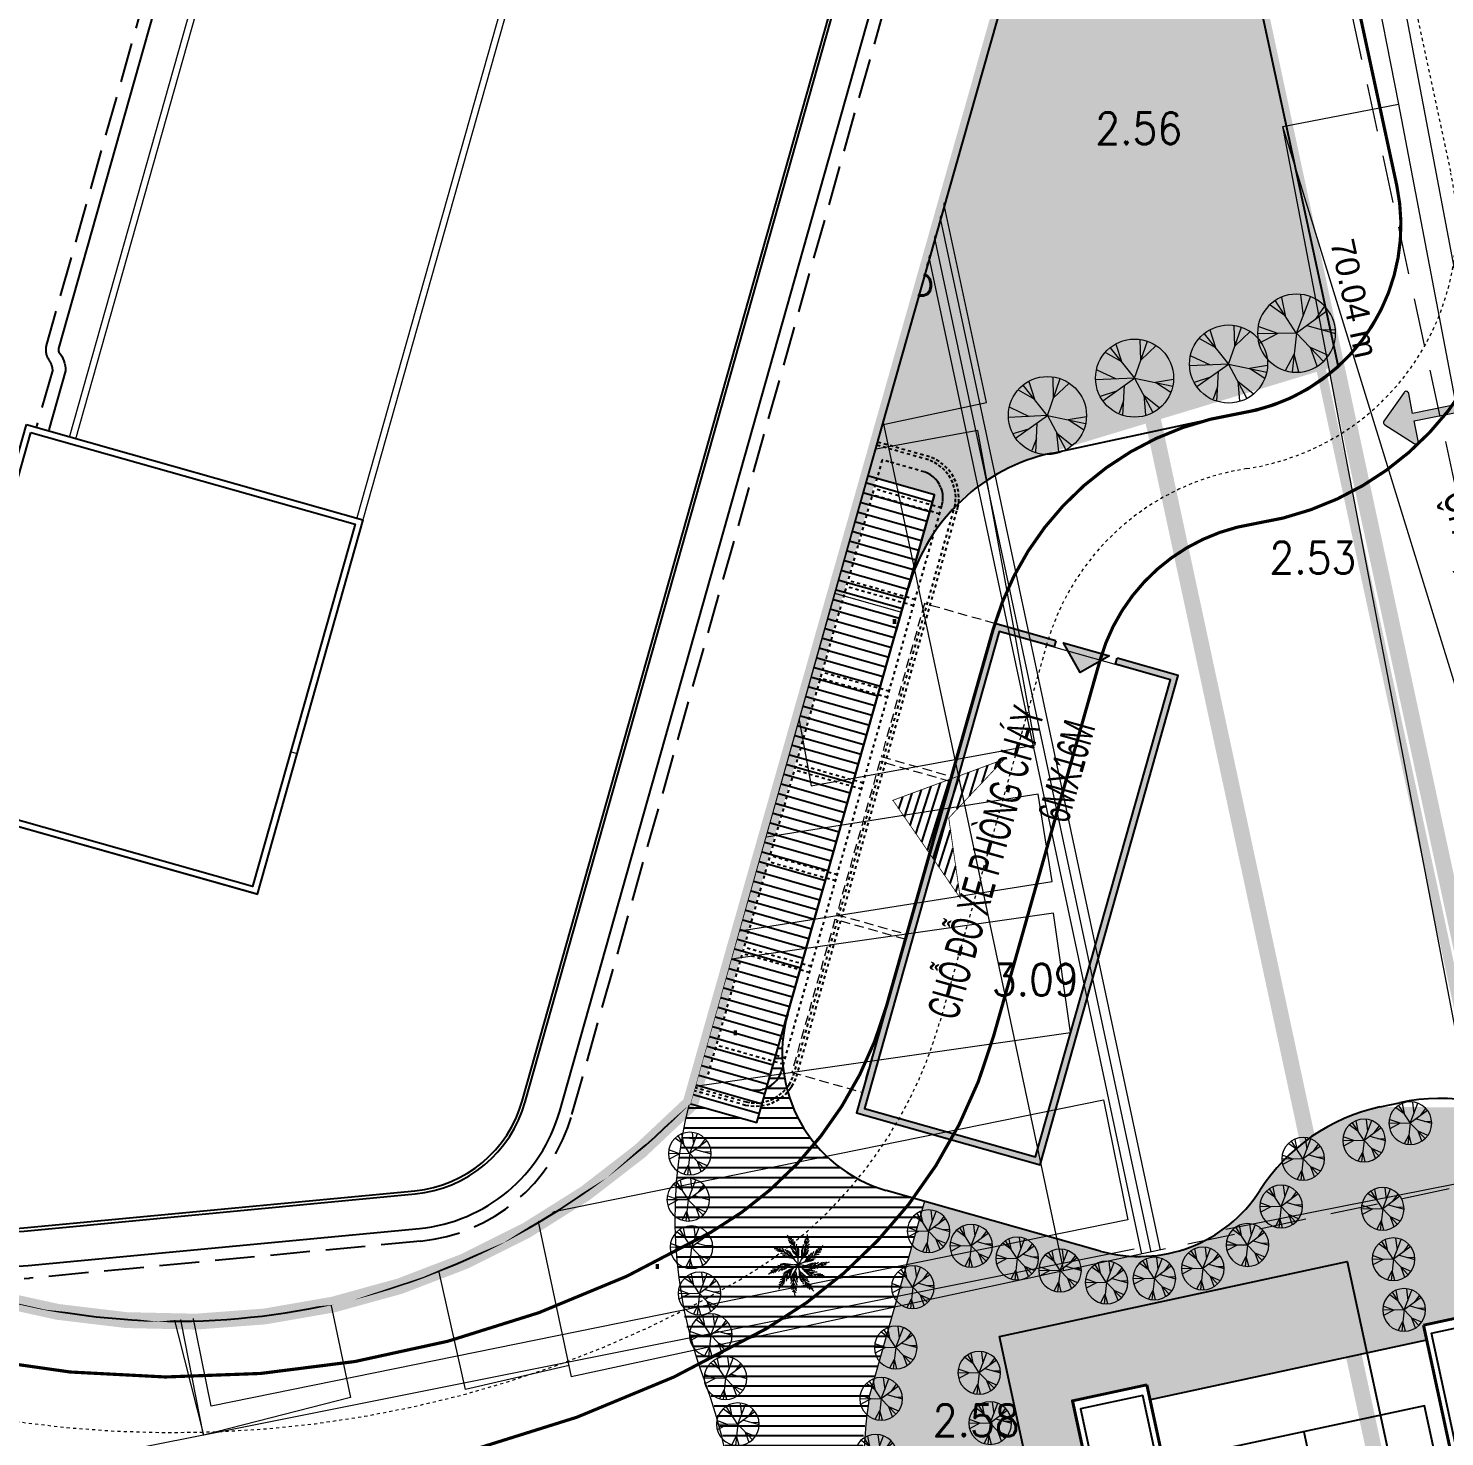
# Model space of a CAD drawing. Header units: millimetres. Extents: x 583747 to 597033, y 2304962 to 2309584.
# Drawn here: x 595649.23 to 595693.8, y 2307247.78 to 2307292.1 of the extents above; entities that cross this region are included whole.
import ezdxf
from ezdxf.enums import TextEntityAlignment as Align
from ezdxf.xclip import XClip

# ---------------------------------------------------------------- set-up
doc = ezdxf.new("R2010")
doc.units = ezdxf.units.MM
doc.header["$XCLIPFRAME"] = 0
doc.set_wipeout_variables(frame=1)
for name, pattern in [('CONTINOUS', [0]), ('DASH', [0.35, 0.25, -0.1]), ('DASH2-1', [3, 2, -1]), ('DASHED', [4.5, 3, -1.5]), ('{Long Duong}', [2.3, 1.5, -0.8])]:
    doc.linetypes.add(name, pattern=pattern)
for name, color, linetype, lineweight in [('00_nen', 8, 'Continuous', 5), ('A-DOOR', 1, 'Continuous', 9), ('A-GENM-____-OTLN', 13, 'Continuous', 9), ('bo dat CXCL', 95, 'Continuous', 18), ('Code Cao do', 7, 'Continuous', 0), ('D-building block', 8, 'Continuous', 13), ('duong chua chay', 1, 'Continuous', 15), ('Duong RG Thua', 7, 'Continuous', 0), ('Ghi chu nha', 7, 'Continuous', 0), ('KT-Chu viet', 255, 'Continuous', 20), ('KT-DV2', 7, 'Continuous', 15), ('KT-NEN', 7, 'Continuous', 0), ('KT-Net cat', 1, 'Continuous', 40), ('KT-Net thay', 7, 'Continuous', 20), ('KT-TMB', 7, 'Continuous', 0), ('KT_lo dat', 1, 'Continuous', 40), ('KT_Ms', 100, 'Continuous', 5), ('Level 15', 7, 'Continuous', 0), ('Long Duong_ Phan Cach chat lieu rair mat', 7, 'Continuous', 0), ('moc', 7, 'Continuous', 0), ('N-THAY', 7, 'Continuous', 18), ('Nen dc cb Hong bang', 253, 'Continuous', 60), ('Xref_NT1+NT2_MBDV Cot vach_220729$0$KT-Kich thuoc', 159, 'Continuous', 18), ('đường pccc', 6, 'Continuous', 13)]:
    doc.layers.add(name, color=color, linetype=linetype, lineweight=lineweight)
for name, color, linetype in [('A-CORE-OTLN', 160, 'Continuous'), ('A-FLOR-STRS', 1, 'Continuous'), ('A-GLAZ', 135, 'Continuous'), ('A-WALL', 11, 'Continuous'), ('A-WALL-PATT', 251, 'Continuous'), ('AFP-KERB-LINE', 2, 'Continuous'), ('canopy', 2, 'DASH'), ('ccu12-Thay', 7, 'Continuous'), ('IDEA - dim', 251, 'Continuous'), ('KT-Kich thuoc', 159, 'Continuous'), ('KT-Vat lieu', 250, 'Continuous'), ('Xref_NT1+NT2_MBDV Cot vach_220729$0$ccu12-Thay', 7, 'Continuous'), ('Xref_ST_MBDV Cot vach 30.7.2022$0$Xref_ST_MBDV Cot vach 30.7.2022|Xref_ST_MBDV Cot vach 30.7.2022|Xref_ST_MBDV Cot vach 30.7.2022|Xref_ST_MBDV Cot vach 30.7.2022|A-CORE-OTLN', 2, 'Continuous')]:
    doc.layers.add(name, color=color, linetype=linetype)
doc.layers.add('A-TREES', color=7, linetype='Continuous', lineweight=5, true_color=0x4b833f)
doc.styles.add('font unicode ccu', font='arial.ttf')
doc.styles.add('ghicu', font='', dxfattribs={"width": 0.8, "height": 1})
doc.styles.add('Style-.VnArial', font='')
doc.styles.add('Style-STANDARD', font='STANDARD.shx')
doc.styles.add('VnAvantH', font='')
doc.styles.get('ghicu').set_extended_font_data('.VnArial')
doc.styles.get('Style-.VnArial').set_extended_font_data('.VnArial')
doc.styles.get('VnAvantH').set_extended_font_data('.VnAvantH')

# ---------------------------------------------------------------- blocks, each defined once
blk = doc.blocks.new('nen dc cb Hong bang')
at = {"layer": '00_nen', "color": 0, "linetype": 'ByBlock', "lineweight": -2, "elevation": -62.12, "flags": 128}
for points in [[(-135.27, 109.289), (-130.796, 116.583), (-120.85, 133.422), (-111.294, 149.081), (-107.667, 154.389), (-104.965, 157.613), (-103.141, 159.653), (-101.564, 160.715), (-101.01, 160.917), (-100.641, 160.818), (-100.25, 160.526), (-98.037, 158.626), (-96.977, 157.6), (-67.65, 113.744), (-49.317, 82.973), (-49.265, 82.474), (-49.565, 81.996)], [(-71.538, 114.57), (-69.029, 114.533), (-66.692, 110.655)], [(-49.565, 81.996), (-69.873, 108.754)], [(-87.652, 58.444), (-94.501, 68.502), (-98.87, 66.644), (-115.59, 93.481)], [(-59.657, 75.541), (-52.578, 79.838)], [(-87.652, 58.444), (-62.154, 73.971)]]:
    blk.add_lwpolyline(points, dxfattribs=at)
for points in [[(-90.767, 110.619), (-87.204, 105.152), (-81.078, 109.144), (-84.641, 114.611)], [(-66.692, 110.655), (-49.565, 81.996), (-52.578, 79.838), (-69.873, 108.754)], [(-107.568, 99.904), (-103.849, 94.747), (-98.978, 98.26), (-102.697, 103.417)], [(-86.049, 99.382), (-82.222, 93.279), (-75.655, 97.397), (-79.483, 103.5)], [(-92.135, 94.542), (-88.721, 89.098), (-82.643, 92.91), (-86.057, 98.353)], [(-81.784, 92.844), (-76.696, 84.177), (-70.516, 87.804), (-75.604, 96.472)], [(-98.973, 91.448), (-90.497, 77.383), (-84.572, 80.953), (-93.048, 95.019)], [(-88.256, 88.146), (-83.65, 80.654), (-77.896, 84.191), (-82.502, 91.684)], [(-105.192, 87.24), (-97.065, 73.15), (-91.264, 76.496), (-99.391, 90.586)], [(-69.894, 86.376), (-99.991, 69.662), (-98.553, 67.284), (-68.546, 83.948)], [(-68.165, 83.024), (-86.457, 73.221), (-84.666, 69.878), (-66.373, 79.681)], [(-62.656, 74.759), (-87.743, 59.363), (-89.76, 62.651), (-64.673, 78.046)], [(-93.556, 69.015), (-87.091, 72.835), (-84.393, 68.268), (-90.857, 64.449)]]:
    blk.add_lwpolyline(points, close=True, dxfattribs=at)
at = {"layer": '00_nen', "color": 0, "linetype": 'ByBlock', "lineweight": -2, "style": 'ghicu', "width": 0.8}
for p in [(-103.273, 99.082, -62.12), (-80.852, 98.39, -62.12), (-87.389, 93.725, -62.12), (-76.15, 90.324, -62.12), (-91.772, 86.201, -62.12), (-83.077, 86.169, -62.12), (-98.227, 81.868, -62.12), (-85.011, 76.393, -62.12), (-76.415, 76.451, -62.12), (-88.974, 68.642, -62.12), (-76.207, 68.705, -62.12)]:
    blk.add_text('.', height=1, rotation=20, dxfattribs=at).set_placement(p, align=Align.MIDDLE)
blk = doc.blocks.new('wwww1')
at = {"layer": 'Duong RG Thua', "color": 250, "linetype": 'Continuous', "lineweight": 0}
for p, q in [((595684.394, 2307253.637), (595669.51, 2307323.466)), ((595684.688, 2307253.7), (595669.753, 2307323.761)), ((595684.101, 2307253.574), (595669.278, 2307323.112))]:
    blk.add_line(p, q, dxfattribs=at)
at = {"layer": 'Duong RG Thua', "color": 250, "lineweight": 0}
for p, q in [((595667.4, 2307320.002), (595681.641, 2307253.044)), ((595656.793, 2307293.707), (595666.15, 2307249.713)), ((595654.192, 2307288.318), (595653.183, 2307292.94)), ((595651.716, 2307291.436), (595652.308, 2307291.51)), ((595651.716, 2307291.436), (595651.791, 2307290.837)), ((595652.308, 2307291.51), (595651.791, 2307290.837)), ((595652.308, 2307291.51), (595652.383, 2307290.911)), ((595651.791, 2307290.837), (595652.383, 2307290.911)), ((595654.192, 2307288.318), (595657.753, 2307289.196)), ((595646.642, 2307288.458), (595650.771, 2307289.09)), ((595650.771, 2307289.09), (595659.204, 2307249.057)), ((595654.272, 2307253.671), (595646.642, 2307288.458)), ((595654.46, 2307287.378), (595657.98, 2307288.128)), ((595656.979, 2307275.554), (595654.46, 2307287.378)), ((595654.379, 2307279.203), (595654.987, 2307279.313)), ((595654.487, 2307278.606), (595654.379, 2307279.203)), ((595654.987, 2307279.313), (595654.487, 2307278.606)), ((595655.094, 2307278.715), (595654.987, 2307279.313)), ((595654.487, 2307278.606), (595655.094, 2307278.715)), ((595660.492, 2307276.313), (595656.979, 2307275.554)), ((595658.236, 2307269.735), (595656.979, 2307275.554)), ((595661.731, 2307270.49), (595658.236, 2307269.735)), ((595662.826, 2307249.309), (595658.236, 2307269.735)), ((595653.756, 2307252.042), (595654.272, 2307253.671)), ((595684.843, 2307253.733), (595681.641, 2307253.044)), ((595681.641, 2307253.044), (595666.15, 2307249.713)), ((595654.578, 2307247.87), (595653.756, 2307252.042)), ((595666.08, 2307250.071), (595662.826, 2307249.309)), ((595659.204, 2307249.057), (595654.578, 2307247.87)), ((595654.578, 2307247.87), (595649.163, 2307246.805))]:
    blk.add_line(p, q, dxfattribs=at)
at = {"layer": 'Long Duong_ Phan Cach chat lieu rair mat', "color": 250, "linetype": '{Long Duong}', "lineweight": 0}
for p, q in [((595697.931, 2307259.703), (595680.497, 2307339.17)), ((595696.02, 2307256.096), (595684.843, 2307253.733))]:
    blk.add_line(p, q, dxfattribs=at)
at = {"layer": 'Code Cao do', "color": 250, "linetype": 'Continuous', "lineweight": 0, "style": 'Style-STANDARD'}
for s, p in [('3.23', (595653.717, 2307291.625)), ('2.95', (595649.58, 2307290.628)), ('2.56', (595682.64, 2307288.995)), ('3.05', (595674.85, 2307284.229)), ('2.97', (595655.341, 2307284.045)), ('3.03', (595649.071, 2307281.19)), ('2.53', (595688.118, 2307275.484)), ('2.92', (595655.279, 2307268.773)), ('3.00', (595659.931, 2307265.796)), ('3.09', (595679.384, 2307262.205)), ('2.88', (595649.006, 2307255.234)), ('2.58', (595677.524, 2307248.341))]:
    blk.add_text(s, height=1, rotation=359.9973, dxfattribs=at).set_placement(p, align=Align.MIDDLE_LEFT)
at = {"layer": 'Ghi chu nha', "color": 250, "linetype": 'Continuous', "lineweight": 0, "style": 'Style-.VnArial'}
for s, p in [('g', (595655.743, 2307291.071)), ('l¸n t«n', (595657.857, 2307281.601)), ('l¸n t«n', (595651.299, 2307277.039)), ('g', (595659.189, 2307273.274)), ('l¸n t«n', (595661.769, 2307263.5))]:
    blk.add_text(s, height=1, rotation=359.9973, dxfattribs=at).set_placement(p, align=Align.MIDDLE_CENTER)
blk = doc.blocks.new('NEN')
at = {"layer": 'Level 15', "color": 240, "linetype": 'DASH', "lineweight": 13, "ltscale": 10, "true_color": 0xed1f24, "const_width": 0.5, "flags": 128}
blk.add_lwpolyline([(595682.634, 2307317.629), (595677.108, 2307338.736), (595668.702, 2307341.648), (595657.199, 2307332.945), (595633.733, 2307315.075), (595610.101, 2307298.024, 0.685011), (595643.311, 2307173.379), (595664.098, 2307171.161), (595705.748, 2307172.441), (595712.065, 2307180.508), (595682.634, 2307317.629)], format="xyb", close=True, dxfattribs=at)
at = {"layer": 'Level 15', "color": 152, "linetype": 'DASH', "lineweight": 13, "ltscale": 10, "true_color": 0x2776bb, "const_width": 0.5, "flags": 128}
blk.add_lwpolyline([(595676.796, 2307316.238), (595672.115, 2307334.115), (595669.766, 2307334.929), (595660.826, 2307328.166), (595637.307, 2307310.255), (595613.624, 2307293.167, 0.684877), (595643.957, 2307179.345), (595664.326, 2307177.171), (595702.756, 2307178.352), (595705.609, 2307181.996)], format="xyb", close=True, dxfattribs=at)
at = {"layer": 'moc', "color": 7, "linetype": 'Continuous', "lineweight": 0, "style": 'Style-.VnArial'}
blk.add_text('70.04 m', height=0.75, rotation=282.114, dxfattribs=at).set_placement((595690.961, 2307283.598), align=Align.MIDDLE_CENTER)
blk = doc.blocks.new('WWWWW11')
blk.add_wipeout([(596146.362, 2307305.657), (596147.829, 2307304.045), (596150.763, 2307303.382), (596162.049, 2307307.518), (596165.405, 2307309.519), (596173.356, 2307319.154), (596178.232, 2307322.038), (596181.416, 2307323.063), (596186.008, 2307323.59), (596189.904, 2307323.212), (596195.094, 2307321.438), (596198.037, 2307319.633), (596200.809, 2307317.333), (596204.31, 2307315.649), (596207.249, 2307314.98), (596210.789, 2307314.605), (596216.55, 2307315.16), (596219.13, 2307316.01), (596221.679, 2307317.1), (596224.911, 2307319.135), (596227.541, 2307321.466), (596238.173, 2307359.289), (596238.097, 2307360.41), (596237.72, 2307361.81), (596230.656, 2307391.559), (596229.984, 2307392.889), (596228.821, 2307394.084), (596227.287, 2307394.871), (596225.359, 2307395.106), (596223.868, 2307394.789), (596222.62, 2307394.116), (596221.017, 2307393.023), (596208.485, 2307382.634), (596207.441, 2307381.454), (596206.716, 2307380.054), (596206.42, 2307378.99), (596200.967, 2307359.539), (596199.798, 2307357.479), (596198.425, 2307356.46), (596196.218, 2307355.939), (596194.42, 2307356.28), (596193.241, 2307356.939), (596186.171, 2307362.732), (596184.792, 2307363.128), (596182.731, 2307363.47), (596180.723, 2307362.767), (596178.244, 2307360.976), (596163.216, 2307342.826), (596149.958, 2307326.671), (596148.579, 2307323.551), (596147.86, 2307321.002), (596147.222, 2307318.293), (596146.577, 2307314.761), (596146.178, 2307311.632), (596145.949, 2307308.648), (596145.977, 2307306.714)]).translate(0, 0, -0.044)
at = {"layer": 'A-GLAZ', "const_width": 0.5, "elevation": -0.044}
blk.add_lwpolyline([(596165.695, 2307345.885), (596177.482, 2307360.165, -0.114295), (596181.461, 2307363.123, -0.292874), (596186.918, 2307362.161), (596192.912, 2307357.211, 0.564483), (596200.997, 2307359.651), (596206.716, 2307380.054, -0.123781), (596208.485, 2307382.634), (596222.62, 2307394.116, -0.506067), (596230.659, 2307391.557), (596236.126, 2307368.978), (596238.097, 2307360.41, -0.133418), (596237.953, 2307358.187), (596227.541, 2307321.466), (596227.541, 2307321.466, -0.273696), (596205.498, 2307315.381), (596205.498, 2307315.381), (596205.498, 2307315.381), (596205.498, 2307315.381, -0.156956), (596199.346, 2307318.58, 0.363043), (596173.356, 2307319.154), (596165.405, 2307309.519, -0.10237)], format="xyb", dxfattribs=at)
at = {"layer": 'A-WALL'}
blk.add_line((596203.342, 2307331.052), (596213.927, 2307328.061), dxfattribs=at)
at = {"layer": 'A-WALL', "color": 2, "elevation": 7.579}
for points in [[(596206.646, 2307342.831), (596217.232, 2307339.839), (596213.901, 2307328.051), (596203.316, 2307331.042)], [(596206.784, 2307342.584), (596216.985, 2307339.701), (596213.763, 2307328.298), (596203.562, 2307331.18)]]:
    blk.add_lwpolyline(points, close=True, dxfattribs=at)
at = {"layer": 'ccu12-Thay', "elevation": 7.579}
for points in [[(596222.247, 2307321.546), (596235.26, 2307367.598)], [(596222.343, 2307321.519), (596235.402, 2307367.734)]]:
    blk.add_lwpolyline(points, dxfattribs=at)
for points in [[(596204.663, 2307330.661), (596202.364, 2307322.526, 0.5292), (596206.571, 2307317.457), (596218.879, 2307318.624, 0.308212), (596222.343, 2307321.519)], [(596204.759, 2307330.634), (596202.46, 2307322.499, 0.529222), (596206.561, 2307317.556), (596218.87, 2307318.723, 0.308199), (596222.247, 2307321.546, 0.308199)]]:
    blk.add_lwpolyline(points, format="xyb", dxfattribs=at)
at = {"layer": 'KT-Net thay', "elevation": 7.579}
for points in [[(596208.005, 2307342.44), (596219.705, 2307383.838)], [(596208.198, 2307342.385), (596219.843, 2307383.591)], [(596227.616, 2307369.966), (596225.695, 2307370.509), (596217.041, 2307339.893)], [(596227.561, 2307369.774), (596225.834, 2307370.262), (596217.233, 2307339.839)]]:
    blk.add_lwpolyline(points, dxfattribs=at)
at = {"layer": 'Xref_NT1+NT2_MBDV Cot vach_220729$0$ccu12-Thay'}
for p, q in [((596220.804, 2307391.745, -0.042), (596207.656, 2307345.221, -0.042)), ((596223.427, 2307321.229, -0.042), (596236.066, 2307365.956, -0.042))]:
    blk.add_line(p, q, dxfattribs=at)
at = {"layer": 'Xref_NT1+NT2_MBDV Cot vach_220729$0$ccu12-Thay', "linetype": 'DASH', "ltscale": 5}
blk.add_line((596223.812, 2307321.12, -0.042), (596236.47, 2307365.916, -0.042), dxfattribs=at)
at = {"layer": 'Xref_NT1+NT2_MBDV Cot vach_220729$0$ccu12-Thay', "linetype": 'DASH', "ltscale": 5, "elevation": -0.042}
for points in [[(596220.423, 2307391.87), (596207.268, 2307345.322, 0.211174), (596207.34, 2307344.883, -0.147045), (596207.472, 2307344.567), (596206.965, 2307342.773)], [(596223.812, 2307321.119, -0.308402), (596219.05, 2307317.14), (596206.74, 2307315.973, -0.528944), (596200.948, 2307322.948), (596202.539, 2307328.58, -0.211174), (596202.83, 2307328.916, 0.147045), (596203.108, 2307329.116), (596203.632, 2307330.97)]]:
    blk.add_lwpolyline(points, format="xyb", dxfattribs=at)
at = {"layer": 'Xref_NT1+NT2_MBDV Cot vach_220729$0$ccu12-Thay', "elevation": -0.042}
for points in [[(596207.656, 2307345.221, 0.189782), (596207.669, 2307345.113, -0.161304), (596207.875, 2307344.522), (596207.35, 2307342.664)], [(596202.923, 2307328.466), (596201.332, 2307322.838, 0.529001), (596206.702, 2307316.372), (596219.011, 2307317.539, 0.308368), (596223.427, 2307321.229)]]:
    blk.add_lwpolyline(points, format="xyb", dxfattribs=at)
at = {"layer": 'Xref_NT1+NT2_MBDV Cot vach_220729$0$KT-Kich thuoc', "ltscale": 0.5}
blk.add_line((596215.173, 2307332.471, -0.042), (596214.981, 2307332.525, -0.042), dxfattribs=at)
blk = doc.blocks.new('clt')
at = {"layer": 'IDEA - dim'}
for p, q in [((4740, 10660), (4740, 2900)), ((13250, 10660), (13250, 2900)), ((21760, 10660), (21760, 2900)), ((6995, 6780), (2485, 6780)), ((15505, 6780), (10995, 6780)), ((24015, 6780), (19505, 6780))]:
    blk.add_line(p, q, dxfattribs=at)
for points in [[(300, 11500), (26200, 11500), (26200, 13500), (300, 13500)], [(485, 2400), (8995, 2400), (8995, 11300), (485, 11300)], [(8995, 2400), (17505, 2400), (17505, 11300), (8995, 11300)], [(17505, 2400), (26015, 2400), (26015, 11300), (17505, 11300)], [(2485, 2900), (6995, 2900), (6995, 10660), (2485, 10660)], [(10995, 2900), (15505, 2900), (15505, 10660), (10995, 10660)], [(19505, 2900), (24015, 2900), (24015, 10660), (19505, 10660)], [(300, 2200), (26200, 2200), (26200, 200), (300, 200)]]:
    blk.add_lwpolyline(points, close=True, dxfattribs=at)
for centre, radius in [((4740, 9266), 1121), ((4740, 9266), 1025), ((13250, 9266), 1121), ((13250, 9266), 1025), ((21760, 9266), 1121), ((21760, 9266), 1025), ((4740, 6780), 1121), ((4740, 6780), 1025), ((13250, 6780), 1121), ((13250, 6780), 1025), ((21760, 6780), 1121), ((21760, 6780), 1025), ((4740, 4294), 1121), ((13250, 4294), 1121), ((21760, 4294), 1121), ((4740, 4294), 1025), ((13250, 4294), 1025), ((21760, 4294), 1025)]:
    blk.add_circle(centre, radius, dxfattribs=at)
at = {"layer": 'KT-Net cat'}
for points in [[(26500, 11300), (0, 11300), (0, 13700), (26500, 13700)], [(26500, 2400), (0, 2400), (0, 0), (26500, 0)]]:
    blk.add_lwpolyline(points, close=True, dxfattribs=at)
blk = doc.blocks.new('werwer')
at = {"layer": 'A-GENM-____-OTLN', "linetype": 'DASHED', "ltscale": 100}
for p, q in [((-17416, -23694, 0), (-22416, -23699, 0)), ((-22416, -23699, 0), (-22414, -25999, 0)), ((-17414, -25994, 0), (-17416, -23694, 0)), ((-22414, -25999, 0), (-17414, -25994, 0))]:
    blk.add_line(p, q, dxfattribs=at)
blk = doc.blocks.new('Tree')
for p, q in [((487813, 311436), (488148, 312404)), ((487974, 311902), (487960, 312449)), ((487050, 312107), (487470, 311867)), ((487819, 311432), (487178, 312231)), ((487324, 312329), (487470, 311867)), ((487974, 311902), (488380, 312288)), ((486823, 311654), (487333, 311413)), ((487813, 311436), (486790, 311387)), ((486977, 310843), (487813, 311436)), ((487536, 311239), (487499, 310462)), ((487813, 311436), (487804, 311436)), ((487813, 311436), (487813, 311444)), ((487813, 311436), (487813, 311427)), ((487813, 311436), (487821, 311436)), ((487813, 311436), (488815, 311227)), ((487813, 311436), (488295, 310532)), ((488836, 311401), (488359, 311322)), ((488763, 311057), (488359, 311322)), ((487313, 311081), (486910, 310952)), ((488054, 310984), (488456, 310663)), ((488054, 310984), (488100, 310472)), ((487524, 310836), (487406, 310519))]:
    blk.add_line(p, q)
blk.add_circle((487813, 311436), 1024)
blk = doc.blocks.new('wqeqweweqewe')
at = {"layer": 'N-THAY', "true_color": 0xed1f24}
h = blk.add_hatch(color=240, dxfattribs=at)
h.dxf.hatch_style = 1
h.paths.add_polyline_path([(-1286767, 413593, 0.659768), (-1286937, 413520), (-1286937, 412719), (-1289162, 412719, 0.414214), (-1289262, 412619), (-1289262, 412519, 0.414214), (-1289162, 412419), (-1286937, 412419), (-1286937, 411617, 0.659768), (-1286767, 411545), (-1285772, 412495, 0.427958), (-1285772, 412643)])
for p, q in [((-1286937, 413520), (-1286937, 412719)), ((-1285772, 412643), (-1286767, 413593)), ((-1289262, 412619), (-1289262, 412519)), ((-1286937, 412719), (-1289162, 412719)), ((-1289162, 412419), (-1286937, 412419)), ((-1286937, 412419), (-1286937, 411617)), ((-1286767, 411545), (-1285772, 412495))]:
    blk.add_line(p, q)
for centre, radius, start, end in [((-1286837, 413520), 100, 46.3378, 180), ((-1289162, 412619), 100, 90, 180), ((-1289162, 412519), 100, 180, 270), ((-1285843, 412569), 102, 313.6622, 46.3378), ((-1286837, 411617), 100, 180, 313.6622)]:
    blk.add_arc(centre, radius, start, end)
blk = doc.blocks.new('p014')
for centre, radius, start, end in [((4.41, 1.75), 4.75, 161.8706, 201.5936), ((-0.59, 3.15), 0.566, 308.4321, 338.3515), ((2.54, 4.01), 4.75, 197.8706, 237.5936), ((-1.75, 2.24), 0.245, 209.7791, 269.0395), ((-1.47, 2.25), 0.585, 218.879, 257.5346), ((0.79, 6.51), 5.6, 242.1883, 247.1386), ((-2.32, 2.2), 0.566, 344.4321, 14.3515), ((-2.72, 1.79), 1.15, 353.4391, 21.0127), ((-4.39, 1.27), 2.98, 2.0526, 14.8318), ((-4.77, 0.78), 3.65, 3.5529, 15.111), ((-5.67, -0.23), 4.92, 10.6755, 20.6307), ((4.51, 3.91), 5.6, 202.9483, 211.3077), ((4.56, 3.62), 5.6, 201.6825, 211.4019), ((4.47, 4.34), 5.6, 204.5673, 211.2107), ((4.46, 4.8), 5.6, 206.1883, 211.1386), ((0.14, 2.69), 0.585, 182.879, 221.5346), ((-0.1, 2.84), 0.245, 173.7791, 233.0395), ((-2.8, 3.61), 2.98, 326.0526, 338.8318), ((-3.4, 3.43), 3.65, 327.5529, 339.111), ((-1.15, 3.04), 1.15, 317.4391, 345.0127), ((-4.72, 3.15), 4.92, 334.6755, 344.6307), ((-4.38, 2.52), 4.51, 337.0347, 347.4268), ((4.11, -2.38), 4.75, 110.1725, 149.8955), ((5.67, -1.34), 5.6, 149.9844, 159.7037), ((5.86, -1.12), 5.6, 151.2501, 159.6096), ((6.17, -0.82), 5.6, 152.8691, 159.5126), ((6.54, -0.53), 5.6, 154.4902, 159.4404), ((1.09, 4.44), 2.98, 274.3545, 287.1337), ((1.68, 2.79), 1.15, 265.741, 293.3146), ((2.19, 1.56), 0.585, 131.1808, 169.8364), ((2.16, 1.84), 0.245, 122.081, 181.3414), ((2.1, 2.41), 0.566, 256.734, 286.6534), ((-0.39, 4.73), 4.75, 234.9681, 274.6912), ((-3.09, 3.6), 4.75, 270.9681, 310.6912), ((-2.74, 0.73), 0.245, 246.8767, 306.1371), ((-3.18, 0.35), 0.566, 21.5297, 51.4491), ((-2.53, 0.91), 0.585, 255.9765, 294.6321), ((-3.25, -0.22), 1.15, 30.5366, 58.1102), ((-4.27, -1.63), 2.98, 39.1502, 51.9294), ((-3.3, 5.67), 5.6, 279.2858, 284.2361), ((-2.85, 5.54), 5.6, 277.6648, 284.3082), ((-4.28, -2.26), 3.65, 40.6505, 52.2085), ((-4.56, 1.33), 4.75, 304.0339, 343.7569), ((-2.43, 5.45), 5.6, 276.0458, 284.4052), ((-4.39, -3.6), 4.92, 47.7731, 57.7282), ((1.06, 6.14), 5.6, 240.5673, 247.2107), ((1.35, 5.81), 5.6, 238.9483, 247.3077), ((-3.68, -3.46), 4.51, 50.1322, 60.5244), ((1.56, 5.61), 5.6, 237.6825, 247.4019), ((1.73, 5.47), 5.6, 236.5186, 247.4981), ((-5.03, -0.54), 4.51, 13.0347, 23.4268), ((4.61, 3.41), 5.6, 200.5186, 211.4981), ((-4.65, -0.93), 4.75, 331.6319, 11.355), ((2.04, -4.29), 4.75, 75.6722, 115.3952), ((-0.55, -4.71), 4.75, 43.6319, 83.355), ((5.54, -1.51), 5.6, 148.8205, 159.8), ((-0.74, 5), 4.51, 285.3366, 295.7287), ((3.71, -4.38), 5.6, 114.3202, 125.2997), ((-0.46, 5.66), 4.92, 282.9774, 292.9325), ((3.92, -4.31), 5.6, 115.4841, 125.2035), ((2.22, 4.54), 4.51, 250.8363, 261.2284), ((0.59, 4.8), 3.65, 275.8548, 287.4128), ((4.2, -4.24), 5.6, 116.7498, 125.1093), ((2.83, 4.92), 4.92, 248.4771, 258.4323), ((4.63, -4.17), 5.6, 118.3688, 125.0123), ((3.2, 3.62), 3.65, 241.3545, 252.9126), ((5.09, -4.13), 5.6, 119.9899, 124.9402), ((3.41, 3.04), 2.98, 239.8542, 252.6334), ((2.96, 1.35), 1.15, 231.2407, 258.8143), ((2.69, 0.04), 0.585, 96.6805, 135.3361), ((2.83, 0.29), 0.245, 87.5807, 146.8411), ((3.1, 0.79), 0.566, 222.2337, 252.1531), ((-2.78, -1.58), 0.566, 57.5297, 87.4491), ((-2.65, -1.02), 0.245, 282.8767, 342.1371), ((-2.5, -2.08), 1.15, 66.5366, 94.1102), ((-2.49, -3.83), 2.98, 75.1502, 87.9294), ((-2.58, -0.75), 0.585, 291.9765, 330.6321), ((-2.13, -4.34), 3.65, 76.6505, 88.2085), ((-6, 2.65), 5.6, 315.2858, 320.2361), ((-1.43, -5.49), 4.92, 83.7731, 93.7282), ((-5.56, 2.8), 5.6, 313.6648, 320.3082), ((-2.14, 5.42), 5.6, 274.7801, 284.4994), ((-1.92, 5.41), 5.6, 273.6161, 284.5957), ((-0.95, -4.97), 4.51, 86.1322, 96.5244), ((-5.17, 2.98), 5.6, 312.0458, 320.4052), ((0.58, -4.8), 3.65, 109.7162, 121.2743), ((-4.92, 3.13), 5.6, 310.7801, 320.4994), ((-4.73, 3.24), 5.6, 309.6161, 320.5957), ((1.8, -5.39), 4.92, 116.8388, 126.794), ((1.92, -4.68), 4.51, 119.198, 129.5901), ((-6.19, -0.69), 5.6, 346.7306, 353.374), ((-5.96, -0.32), 5.6, 345.1116, 353.471), ((-5.83, -0.06), 5.6, 343.8458, 353.5652), ((-5.73, 0.14), 5.6, 342.6819, 353.6614), ((4.09, -3.94), 4.92, 144.4368, 154.392), ((3.87, -3.26), 4.51, 146.796, 157.1882), ((-3.22, -3.49), 4.75, 7.6319, 47.355), ((-5.15, -2.54), 5.6, 10.2799, 21.2595), ((-5.13, -2.75), 5.6, 11.4439, 21.1632), ((-5.13, -3.05), 5.6, 12.7096, 21.069), ((-2.67, -5.08), 5.6, 46.2799, 57.2595), ((0.82, -5.68), 5.6, 82.2799, 93.2595), ((-2.54, -5.25), 5.6, 47.4439, 57.1632), ((5.04, -0.36), 4.51, 182.796, 193.1882), ((-2.36, -5.48), 5.6, 48.7096, 57.069), ((5.62, -0.78), 4.92, 180.4368, 190.392), ((1.03, -5.73), 5.6, 83.4439, 93.1632), ((4.29, 2.67), 4.51, 218.796, 229.1882), ((4.56, -1.61), 3.65, 173.3143, 184.8723), ((-2.14, -5.85), 5.6, 50.3286, 56.972), ((1.31, -5.82), 5.6, 84.7096, 93.069), ((5.01, 2.67), 4.92, 216.4368, 226.392), ((1.71, -5.99), 5.6, 86.3286, 92.972), ((4.64, 1.37), 3.65, 209.3143, 220.8723), ((2.12, -6.2), 5.6, 87.9496, 92.8999), ((4.51, 0.76), 2.98, 207.814, 220.5932), ((3.22, -0.43), 1.15, 199.2004, 226.774), ((2.3, -1.39), 0.585, 64.6403, 103.2959), ((2.55, -1.25), 0.245, 55.5404, 114.8009), ((3.05, -0.97), 0.566, 190.1934, 220.1128), ((-1.47, -2.84), 0.566, 90.5954, 120.5148), ((-0.96, -3.11), 1.15, 99.6024, 127.176), ((0, -4.57), 2.98, 108.2159, 120.9952), ((-1.66, -2.3), 0.245, 315.9424, 15.2029), ((-1.76, -2.04), 0.585, 325.0423, 3.6979), ((-6.47, -1.06), 5.6, 348.3516, 353.3019), ((0.02, -3.2), 0.566, 118.1934, 148.1128), ((0.59, -3.2), 1.15, 127.2004, 154.774), ((2.12, -4.05), 2.98, 135.814, 148.5932), ((2.74, -3.98), 3.65, 137.3143, 148.8723), ((-0.41, -2.81), 0.245, 343.5404, 42.8009), ((-0.61, -2.62), 0.585, 352.6403, 31.2959), ((-5.25, -3.93), 5.6, 15.9496, 20.8999), ((-5.17, -3.48), 5.6, 14.3286, 20.972), ((4.09, -2.03), 2.98, 171.814, 184.5932), ((-1.93, -6.27), 5.6, 51.9496, 56.8999), ((2.36, -2.24), 1.15, 163.2004, 190.774), ((1.04, -2.48), 0.585, 28.6403, 67.2959), ((1.9, -2.58), 0.566, 154.1934, 184.1128), ((1.32, -2.51), 0.245, 19.5404, 78.8009)]:
    blk.add_arc(centre, radius, start, end)
blk = doc.blocks.new('DV')
at = {"layer": 'A-WALL-PATT'}
h = blk.add_hatch(dxfattribs=at)
h.set_pattern_fill('LINE', color=256, scale=100, angle=-360)
h.set_pattern_definition([(344.1696957, (-1387399.82, -11180190.43), (86.610551, 305.4584465), [])])
h.paths.add_polyline_path([(607936, 125576), (610059, 124976), (615649, 144726), (613538, 145327)])
h = blk.add_hatch(dxfattribs=at)
h.set_pattern_fill('LINE', color=256, scale=2500, angle=-360)
h.set_pattern_definition([(2e-11, (11775025.26, 889690), (-9e-11, 312.5), [])])
edge = h.paths.add_edge_path(flags=17)
edge.add_arc((615357, 127169), 4500, 166.4022, 254.1697)
edge.add_line((614130, 122840), (615334, 122498))
edge.add_line((615334, 122498), (613752, 116918))
edge.add_arc((623432, 114173), 10061, 164.1697, 183.9368)
edge.add_arc((634341, 113483), 20946, 180, 194.3481)
edge.add_arc((599561, 103238), 15343, -32.4281, 19.233, ccw=False)
edge.add_arc((619246, 88737), 9204, 137.0344, 185.8615)
edge.add_line((610091, 87797), (606227, 86964))
edge.add_arc((606860, 84032), 3000, 102.1643, 198.3749)
edge.add_line((604013, 83086), (602064, 88959))
edge.add_arc((618763, 88885), 16699, 139.5443, 179.746, ccw=False)
edge.add_arc((590726, 110597), 18797, 324.6449, 383.5483)
edge.add_arc((622949, 121885), 15461, 166.1903, 194.1476, ccw=False)
edge.add_line((607936, 125576), (610059, 124976))
edge.add_line((610059, 124976), (610983, 128227))
at = {"layer": 'bo dat CXCL'}
h = blk.add_hatch(dxfattribs=at)
h.set_pattern_fill('GRASS', color=256, scale=20, angle=6e-14)
edge = h.paths.add_edge_path()
edge.add_line((617262, 169948), (615443, 170462))
edge.add_line((615443, 170462), (614972, 172808))
edge.add_line((614972, 172808), (621293, 174170))
edge.add_line((621293, 174170), (622792, 167226))
edge.add_arc((625233, 167754), 2498, 192.1872, 235.8651)
edge.add_line((623832, 165686), (624816, 165182))
edge.add_line((624816, 165182), (625371, 162606))
edge.add_line((625371, 162606), (625926, 160032))
edge.add_line((625926, 160032), (627915, 150805))
edge.add_arc((322476, 83915), 312678, 11.97611, 12.3524, ccw=False)
edge.add_line((628348, 148797), (619337, 146072))
edge.add_arc((620599, 140193), 6013, 102.1146, 164.0575)
edge.add_line((614817, 141845), (615642, 144759))
edge.add_line((615642, 144759), (613538, 145356))
edge.add_line((613538, 145356), (618423, 162561))
edge.add_arc((614338, 163721), 4247, 344.15, 371.5022)
edge.add_line((618500, 164568), (617270, 169946))
h = blk.add_hatch(dxfattribs=at)
h.set_pattern_fill('GRASS', color=256, scale=20, angle=6e-14)
edge = h.paths.add_edge_path()
edge.add_line((639858, 88997), (641177, 89281))
edge.add_line((641177, 89281), (633382, 125444))
edge.add_line((633382, 125444), (629673, 125467))
edge.add_arc((630937, 119602), 6000, 102.1655, 147.3942)
edge.add_arc((622092, 125260), 4500, 254.1697, 327.3942, ccw=False)
edge.add_line((620864, 120930), (615334, 122498))
edge.add_line((615334, 122498), (613592, 116353))
edge.add_arc((634341, 113483), 20946, 172.1246, 197.5606)
edge.add_arc((599709, 103187), 15191, -32.6821, 15.1721, ccw=False)
edge.add_arc((619200, 88746), 9158, 137.0654, 185.9439)
edge.add_line((610091, 87797), (617650, 89427))
edge.add_line((617650, 89427), (618093, 87374))
edge.add_arc((621026, 88006), 3000, 192.1643, 282.1643)
edge.add_line((621658, 85073), (632375, 87384))
edge.add_line((632375, 87384), (631722, 90414))
edge.add_line((631722, 90414), (637832, 91731))
edge.add_line((637832, 91731), (638485, 88701))
edge.add_line((638485, 88701), (639651, 88952))
edge.add_line((639651, 88952), (638785, 93164))
edge.add_line((638785, 93164), (636605, 92694))
edge.add_line((636605, 92694), (636503, 93168))
edge.add_line((636503, 93168), (627803, 91293))
edge.add_line((627803, 91293), (627905, 90819))
edge.add_line((627905, 90819), (625559, 90313))
edge.add_line((625559, 90313), (619975, 116218))
edge.add_line((619975, 116218), (622321, 116724))
edge.add_line((622321, 116724), (622424, 116250))
edge.add_line((622424, 116250), (631124, 118125))
edge.add_line((631124, 118125), (631022, 118599))
edge.add_line((631022, 118599), (633368, 119105))
edge.add_line((633368, 119105), (639858, 88997))
h.paths.add_polyline_path([(618139, 114295), (618637, 111434), (623344, 89036)], flags=16)
h.paths.add_polyline_path([(633368, 119105), (633377, 119062), (638952, 93200)], flags=17)
h.paths.add_polyline_path([(637678, 91493), (631960, 90261), (631917, 90456), (637636, 91689)], flags=17)
at = {"layer": 'A-CORE-OTLN'}
for p, q in [((612935, 143549), (612934, 143549)), ((612989, 143741), (612989, 143741))]:
    blk.add_line(p, q, dxfattribs=at)
at = {"layer": 'A-FLOR-STRS', "elevation": 0}
blk.add_lwpolyline([(607936, 125576), (610059, 124976), (615649, 144726), (613538, 145327), (607936, 125576)], dxfattribs=at)
at = {"layer": 'A-GLAZ'}
for p in [(618363, 162313), (607951, 125592)]:
    blk.add_line(p, (607951, 125592), dxfattribs=at)
blk.add_arc((591788, 141176), 22452, 254.8176, 316.0447, dxfattribs=at)
at = {"layer": 'AFP-KERB-LINE'}
for p, q in [((630186, 154509), (628859, 160664)), ((619345, 146040, 0), (625579, 147378, 0)), ((614439, 140422), (615648, 144704)), ((611028, 128397), (614831, 141810, 0)), ((629673, 125467), (630280, 125598)), ((620864, 120930), (614130, 122840))]:
    blk.add_line(p, q, dxfattribs=at)
at = {"layer": 'AFP-KERB-LINE', "elevation": 0}
blk.add_lwpolyline([(628348, 148797), (624816, 165182)], dxfattribs=at)
at = {"layer": 'AFP-KERB-LINE'}
for centre, radius, start, end in [((624320, 153244, 0), 6000, 282.114, 12.1643), ((620604, 140173, -2), 6000, 102.114, 164.1697), ((615357, 127169), 4500, 164.1697, 254.1697), ((631544, 119733), 6000, 12.1643, 102.1643), ((630937, 119602), 6000, 102.1643, 147.3942), ((622092, 125260), 4500, 254.1697, 327.3942)]:
    blk.add_arc(centre, radius, start, end, dxfattribs=at)
at = {"layer": 'D-building block', "linetype": 'CONTINOUS', "ltscale": 10000}
blk.add_line((612498, 141630), (614610, 141029), dxfattribs=at)
at = {"layer": 'D-building block', "linetype": 'CONTINOUS', "ltscale": 10000, "elevation": 0}
for points in [[(605405, 98862, 0.261316), (608409, 116870, -0.152257), (607936, 125576)], [(615334, 122498), (613592, 116353, 0.111443), (614370, 107163, -0.211892), (612495, 94984, 0.216566), (610091, 87797, -0.21785)]]:
    blk.add_lwpolyline(points, format="xyb", dxfattribs=at)
at = {"extrusion": (-3.46607e-07, -6.91427e-08, 1), "xscale": 0.8000000000000093, "yscale": 0.8000000000000093, "zscale": 0.8000000000000093, "rotation": 191.28153581956}
blk.add_blockref('wqeqweweqewe', (-443509, 269438, 0), dxfattribs=at)
at = {"layer": 'A-DOOR', "rotation": 74.16969568343191}
for p in [(597286, 164520, 0), (595881, 159551, 0), (594469, 154584, 0)]:
    blk.add_blockref('werwer', p, dxfattribs=at)
at = {"layer": 'A-TREES'}
for name, p, xscale, yscale, zscale, rotation in [('Tree', (1165493, 588445, 0), -1.2, 1.2, 1.199999999999996, 71.72236063323176), ('Tree', (925046, 364800, 0), -0.6561591987942088, 0.6561591987942088, 0.656159198794209, 71.72236063323176), ('Tree', (923589, 364255, 0), -0.6561591987942088, 0.6561591987942088, 0.656159198794209, 71.72236063323176), ('Tree', (902375, 363842, 0), -0.6561591987942088, 0.6561591987942088, 0.656159198794209, 71.72236063323176), ('Tree', (921674, 363676, 0), -0.6561591987942088, 0.6561591987942088, 0.656159198794209, 71.72236063323176), ('Tree', (902326, 362392, 0), -0.6561591987942088, 0.6561591987942088, 0.656159198794209, 71.72236063323176), ('Tree', (920980, 362175, 0), -0.6561591987942088, 0.6561591987942088, 0.656159198794209, 71.72236063323176), ('Tree', (924176, 362102, 0), -0.6561591987942088, 0.6561591987942088, 0.656159198794209, 71.72236063323176), ('Tree', (909888, 361397, 0), -0.6561591987942088, 0.6561591987942088, 0.656159198794209, 71.72236063323176), ('Tree', (902427, 360894, 0), -0.6561591987942088, 0.6561591987942088, 0.656159198794209, 71.72236063323176), ('p014', (611354, 120511, 0), -304.9199999999864, 304.9199999999864, 304.9199999999859, 58.08847051086504), ('Tree', (911230, 360942, 0), -0.6561591987942088, 0.6561591987942088, 0.656159198794209, 71.72236063323176), ('Tree', (919921, 360966, 0), -0.6561591987942088, 0.6561591987942088, 0.656159198794209, 71.72236063323176), ('Tree', (912674, 360541, 0), -0.6561591987942088, 0.6561591987942088, 0.656159198794209, 71.72236063323176), ('Tree', (918518, 360228, 0), -0.6561591987942088, 0.6561591987942088, 0.656159198794209, 71.72236063323176), ('Tree', (924516, 360517, 0), -0.6561591987942088, 0.6561591987942088, 0.656159198794209, 71.72236063323176), ('Tree', (914023, 360166, 0), -0.6561591987942088, 0.6561591987942088, 0.656159198794209, 71.72236063323176), ('Tree', (915489, 359785, 0), -0.6561591987942088, 0.6561591987942088, 0.656159198794209, 71.72236063323176), ('Tree', (916991, 359908, 0), -0.6561591987942088, 0.6561591987942088, 0.656159198794209, 71.72236063323176), ('Tree', (902676, 359438, 0), -0.6561591987942088, 0.6561591987942088, 0.656159198794209, 71.72236063323176), ('Tree', (909390, 359638, 0), -0.6561591987942088, 0.6561591987942088, 0.656159198794209, 71.72236063323176), ('Tree', (924853, 358922, 0), -0.6561591987942088, 0.6561591987942088, 0.656159198794209, 71.72236063323176), ('Tree', (903032, 358129, 0), -0.6561591987942088, 0.6561591987942088, 0.656159198794209, 71.72236063323176), ('Tree', (908852, 357742, 0), -0.6561591987942088, 0.6561591987942088, 0.656159198794209, 71.72236063323176), ('Tree', (903495, 356775, 0), -0.6561591987942088, 0.6561591987942088, 0.656159198794209, 71.72236063323176), ('Tree', (911482, 356946, 0), -0.6561591987942088, 0.6561591987942088, 0.656159198794209, 71.72236063323176), ('Tree', (908394, 356126, 0), -0.6561591987942088, 0.6561591987942088, 0.656159198794209, 71.72236063323176), ('Tree', (903886, 355325, 0), -0.6561591987942088, 0.6561591987942088, 0.656159198794209, 71.72236063323176), ('Tree', (911823, 355363, 0), -0.6561591987942088, 0.6561591987942088, 0.656159198794209, 71.72236063323176), ('Tree', (908224, 354336, 0), -0.6561591987942088, 0.6561591987942088, 0.656159198794209, 71.72236063323176)]:
    blk.add_blockref(name, p, dxfattribs=dict(at, xscale=xscale, yscale=yscale, zscale=zscale, rotation=rotation))
at = {"layer": 'A-TREES', "xscale": 1.199999999999996, "yscale": 1.199999999999996, "zscale": 1.199999999999996}
for p in [(39524, -224883, 0), (36567, -225325), (33824, -226503)]:
    blk.add_blockref('Tree', p, dxfattribs=at)
blk = doc.blocks.new('khgklh')
at = {"layer": 'canopy'}
for p, q in [((31399, 5694, 0), (37182, 26090, 0)), ((37334, 25527, 0), (31824, 6093, 0)), ((39193, 24020, 0), (37077, 24620, 0)), ((39139, 23828, 0), (37022, 24428, 0)), ((38320, 20941, 0), (36204, 21542, 0)), ((38375, 21134, 0), (36258, 21734, 0)), ((37557, 18248, 0), (35440, 18848, 0)), ((37502, 18055, 0), (35385, 18655, 0)), ((36684, 15169, 0), (34567, 15769, 0)), ((36738, 15361, 0), (34622, 15962, 0)), ((35920, 12475, 0), (33803, 13075, 0)), ((35865, 12283, 0), (33749, 12883, 0)), ((35047, 9397, 0), (32930, 9997, 0)), ((35102, 9589, 0), (32985, 10189, 0)), ((34283, 6703, 0), (32166, 7303, 0)), ((34229, 6510, 0), (32112, 7111, 0))]:
    blk.add_line(p, q, dxfattribs=at)
at = {"layer": 'canopy', "elevation": 0}
for points in [[(31399, 5694), (33038, 5229), (33203, 5201), (33370, 5193), (33537, 5206), (33702, 5239), (33861, 5292), (34012, 5365), (34153, 5455), (34281, 5562), (34396, 5685), (34441, 5747), (34494, 5820), (34575, 5967), (34638, 6122), (39695, 23956), (39715, 24026), (39742, 24191), (39749, 24358), (39735, 24524), (39702, 24688), (39648, 24846), (39576, 24997), (39486, 25137), (39379, 25266), (39257, 25381), (39123, 25480), (38977, 25561), (38823, 25625), (37679, 25949), (37182, 26090)], [(31426, 5790), (33060, 5327), (33214, 5300), (33369, 5293), (33524, 5305), (33676, 5336), (33823, 5385), (33963, 5452), (34093, 5536), (34212, 5635), (34319, 5748), (34360, 5805), (34410, 5874), (34485, 6010), (34543, 6154), (39599, 23984), (39617, 24048), (39642, 24201), (39649, 24356), (39636, 24510), (39605, 24662), (39555, 24808), (39488, 24948), (39405, 25078), (39306, 25197), (39193, 25304), (39068, 25395), (38933, 25471), (38790, 25530), (37652, 25853), (37154, 25994)], [(31824, 6093), (33149, 5717), (33258, 5699), (33363, 5694), (33468, 5702), (33572, 5723), (33672, 5756), (33767, 5802), (33856, 5859), (33937, 5927), (34010, 6004), (34037, 6041), (34072, 6089), (34123, 6182), (34164, 6284), (39214, 24093), (39226, 24135), (39244, 24242), (39248, 24348), (39239, 24453), (39218, 24557), (39184, 24657), (39138, 24753), (39081, 24842), (39014, 24923), (38936, 24996), (38851, 25059), (38759, 25110), (38659, 25151), (37543, 25468), (37334, 25527)], [(37045, 25609), (37045, 25609)], [(31535, 6175), (31535, 6175)]]:
    blk.add_lwpolyline(points, dxfattribs=at)
blk = doc.blocks.new('A$C742103E6')
at = {"layer": 'KT-Vat lieu'}
for points in [[(-2000, 11800), (-2000, 12000), (0, 12000), (0, -4000), (-6000, -4000), (-6000, 12000), (-4000, 12000), (-4000, 11800), (-5800, 11800), (-5800, -3800), (-200, -3800), (-200, 11800)], [(-2250, 12000), (-3000, 11250), (-3750, 12000)]]:
    blk.add_hatch(color=6, dxfattribs=at).paths.add_polyline_path(points)
at = {"color": 6}
blk.add_lwpolyline([(-5800, 11800), (-200, 11800), (-200, -3800), (-5800, -3800)], close=True, dxfattribs=at)
at = {"layer": 'KT-Vat lieu', "color": 6}
for p, q in [((-4000, 12000), (-4000, 11800)), ((-2000, 11800), (-2000, 12000))]:
    blk.add_line(p, q, dxfattribs=at)
for points in [[(-4000, 12000), (-6000, 12000), (-6000, -4000), (0, -4000), (0, 12000), (-2000, 12000)], [(-4000, 11800), (-5800, 11800), (-5800, -3800), (-200, -3800), (-200, 11800), (-2000, 11800)]]:
    blk.add_lwpolyline(points, dxfattribs=at)
blk.add_lwpolyline([(-2250, 12000), (-3000, 11250), (-3750, 12000)], close=True, dxfattribs=at)
at = {"layer": 'KT-Chu viet', "color": 6, "insert": (-4732, 9748, 74), "char_height": 1000, "width": 10535.88, "attachment_point": 3, "rotation": 90, "style": 'VnAvantH'}
blk.add_mtext('{\\W0.6;CHç §ç XE PHßNG CH¸Y\\P6mx16m}', dxfattribs=at)
blk = doc.blocks.new('RRRT')
at = {"layer": 'KT-Vat lieu'}
h = blk.add_hatch(dxfattribs=at)
h.set_pattern_fill('_USER', color=6, pattern_type=0)
h.set_pattern_definition([(0, (0, 0), (0, 1), [])])
h.paths.add_polyline_path([(-614.44, 299.12), (-605.28, 287.33), (-605.28, 294.7)])
h.paths.add_polyline_path([(-596.11, 299.12), (-605.28, 287.33), (-605.28, 294.7)])
at = {"layer": 'KT_lo dat', "color": 6, "const_width": 0.1}
blk.add_lwpolyline([(-605.28, 287.33), (-614.44, 299.12), (-605.28, 294.7), (-596.11, 299.12)], close=True, dxfattribs=at)
blk = doc.blocks.new('duong pccc')
at = {"layer": 'đường pccc', "linetype": 'DASH2-1', "const_width": 100, "elevation": 0}
for points in [[(11483349, 1135848), (11482133, 1132070, 0.102374), (11481873, 1129653, -0.398913), (11473830, 1119340, 0.294471), (11468950, 1115042), (11465596, 1103199, -0.194498), (11458470, 1094021, -0.179797), (11432950, 1089624, -0.151218), (11424115, 1094188, 0.349886), (11405720, 1094819), (11403261, 1091840, 0.194103), (11401907, 1087559), (11401922, 1087357, -0.194103), (11400568, 1083077), (11401180, 1083819, -0.040941), (11398102, 1080655, -0.249762)], [(11397963, 1144612), (11407264, 1151335, -0.341818), (11412770, 1151155), (11414929, 1149367, 0.567753), (11427876, 1153964, -0.183351), (11430136, 1157572), (11442704, 1167097, 0.163672), (11446113, 1172104), (11448557, 1180824, -0.163672), (11450710, 1183986), (11451188, 1184349, -0.532322), (11466886, 1178973), (11469993, 1167136), (11476946, 1136200), (11478283, 1129999, -0.43279), (11473310, 1122801, 0.294471), (11465582, 1115996), (11462228, 1104152, -0.194498), (11456712, 1097047, -0.179915), (11433580, 1093067, -0.153573), (11426492, 1096760, 0.358873), (11403277, 1097358), (11395781, 1088274, -0.129674)]]:
    blk.add_lwpolyline(points, format="xyb", dxfattribs=at)
at = {"layer": 'đường pccc', "linetype": 'DASH2-1', "elevation": 0}
blk.add_lwpolyline([(11396866, 1145979), (11406238, 1152754, -0.341818), (11413886, 1152503), (11416045, 1150715, 0.567753), (11426160, 1154306, -0.183351), (11429079, 1158966), (11441647, 1168492, 0.163672), (11444428, 1172576), (11446872, 1181296, -0.163672), (11449653, 1185381), (11450131, 1185743, -0.532469), (11468578, 1179422), (11471693, 1167550), (11478655, 1136577), (11479993, 1130368, -0.43279), (11473570, 1121071, 0.294471), (11467266, 1115519), (11463912, 1103676, -0.194498), (11457591, 1095534, -0.179852), (11433265, 1091345, -0.152318), (11425301, 1095476, 0.354702), (11404502, 1096093), (11397131, 1087161, -0.129674)], format="xyb", dxfattribs=at)
at = {"layer": 'đường pccc', "extrusion": (-7.94029e-05, 2.24372e-05, 1), "rotation": 344.2212327557431}
blk.add_blockref('A$C742103E6', (11468150, 1103017, -885), dxfattribs=at)
at = {"layer": 'đường pccc', "xscale": 249.9999999999999, "yscale": 249.9999999999999, "zscale": 249.9999999999999, "rotation": 252.416809779909}
blk.add_blockref('RRRT', (11348245, 988084, -73), dxfattribs=at)

msp = doc.modelspace()

# ---------------------------------------------------------------- block references
at = {"layer": 'KT-NEN', "color": 7, "lineweight": 0}
msp.add_blockref('wwww1', (0.167, -0.045, -0.002), dxfattribs=at)

# ---------------------------------------------------------------- next in the draw order: linework, layer by layer
at = {"layer": 'KT-Kich thuoc'}
msp.add_lwpolyline([(595679.788, 2307250.938), (595690.736, 2307253.298), (595695.483, 2307231.274), (595684.535, 2307228.914), (595679.788, 2307250.938)], dxfattribs=at)
at = {"layer": 'Xref_ST_MBDV Cot vach 30.7.2022$0$Xref_ST_MBDV Cot vach 30.7.2022|Xref_ST_MBDV Cot vach 30.7.2022|Xref_ST_MBDV Cot vach 30.7.2022|Xref_ST_MBDV Cot vach 30.7.2022|A-CORE-OTLN', "color": 2, "linetype": 'DASH', "ltscale": 10, "const_width": 0.3}
msp.add_lwpolyline([(595711.615, 2307180.682), (595682.12, 2307317.513), (595677.997, 2307333.206), (595663.776, 2307337.224), (595657.539, 2307332.497), (595634.085, 2307314.603), (595628.122, 2307310.293), (595626.65, 2307307.008), (595622.546, 2307304.041), (595618.965, 2307303.673), (595616.696, 2307302.033), (595614.426, 2307300.393), (595612.157, 2307298.752)], dxfattribs=at)

# ---------------------------------------------------------------- next in the draw order: block references
at = {"layer": 'IDEA - dim', "xscale": 0.001, "yscale": 0.001, "zscale": 0.001, "rotation": 102.1642570564205}
msp.add_blockref('clt', (595701.06, 2307225.892), dxfattribs=at)
at = {"layer": 'KT-DV2', "xscale": 0.001, "yscale": 0.001, "zscale": 0.001}
msp.add_blockref('DV', (595062.1, 2307132.692), dxfattribs=at)
at = {"layer": 'KT-Net thay'}
msp.add_blockref('NEN', (0, 0), dxfattribs=at)
at = {"layer": 'Nen dc cb Hong bang', "color": 250, "lineweight": 5, "transparency": 33554559}
ref = msp.add_blockref('nen dc cb Hong bang', (595717.055, 2307162.892, 62.118), dxfattribs=dict(at, rotation=339.9497468043105))
XClip(ref).set_block_clipping_path([(-171.5836683674, -106.1731453789), (63.3196331146, -20.4419376096), (-26.8690377667, 226.674801995), (-261.7723392487, 140.9435942257)])

# ---------------------------------------------------------------- next in the draw order: texts
at = {"style": 'font unicode ccu', "width": 0.65}
msp.add_text('LỐI RA VÀO KHU VỰC CĂN HỘ', height=1, rotation=103.3039, dxfattribs=at).set_placement((595697.802, 2307264.64))

# ---------------------------------------------------------------- next in the draw order: block references
at = {"layer": 'KT_Ms', "xscale": 0.001, "yscale": 0.001, "zscale": 0.001}
msp.add_blockref('khgklh', (595638.765, 2307252.988, 0), dxfattribs=at)

# ---------------------------------------------------------------- next in the draw order: block references
at = {"layer": 'KT-TMB'}
msp.add_blockref('WWWWW11', (-557.473, -63.204, 0.042), dxfattribs=at)

# ---------------------------------------------------------------- next in the draw order: block references
at = {"layer": 'duong chua chay', "xscale": 0.001, "yscale": 0.001, "zscale": 0.001}
msp.add_blockref('duong pccc', (584214.005, 2306157.171), dxfattribs=at)

doc.saveas('drawing.dxf')
